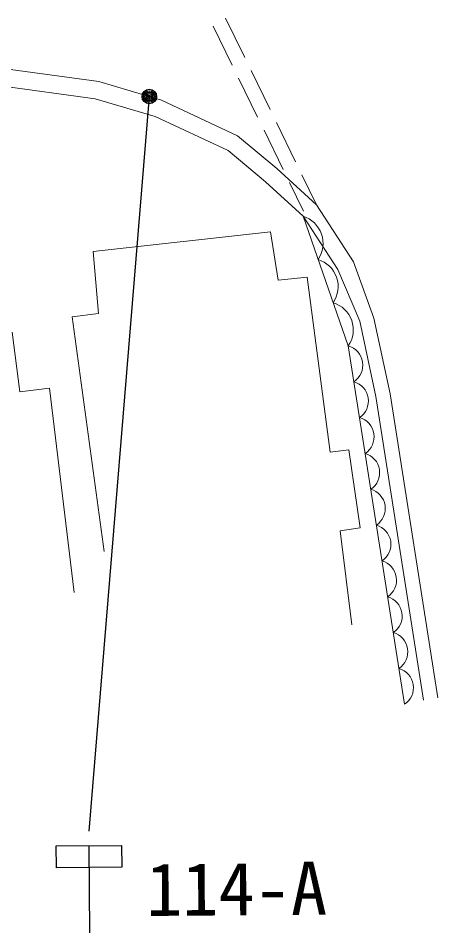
# Model space of a CAD drawing. Units: millimetres, scale not verified. Extents: x 40000 to 680000, y 20000 to 380000.
# Drawn here: x 401579 to 416028, y 245534 to 277083 of the extents above; entities that cross this region are included whole.
import ezdxf
from ezdxf.enums import TextEntityAlignment as Align

# ---------------------------------------------------------------- set-up
doc = ezdxf.new("R2010")
doc.units = ezdxf.units.MM
doc.header["$LTSCALE"] = 1000
doc.header["$PDMODE"] = 32
doc.header["$PDSIZE"] = 500
doc.layers.add('M-STR-STRC', color=7, linetype='Continuous', lineweight=25)
doc.layers.add('M-WORK', color=1, linetype='Continuous', lineweight=13)
doc.styles.add('ＭＳ ゴシック', font='')
doc.styles.get('ＭＳ ゴシック').set_extended_font_data('MS Gothic')

msp = doc.modelspace()

# ---------------------------------------------------------------- linework, layer by layer
at = {"layer": 'M-STR-STRC'}
for p, q in [((406093, 274384), (404007, 249034)), ((402886, 248526), (405136, 248543)), ((402892, 247776), (402886, 248526)), ((404011, 248534), (404033, 245534)), ((405136, 248543), (405142, 247793)), ((405142, 247793), (402892, 247776))]:
    msp.add_line(p, q, dxfattribs=at)
for radius in [250, 200, 150, 100, 50, 20]:
    msp.add_circle((406093, 274384), radius, dxfattribs=at)
msp.add_point((406093, 274384), dxfattribs=at)
at = {"layer": 'M-WORK'}
for p, q in [((408722, 277083), (409378, 275734)), ((408296, 276816), (408952, 275466)), ((400595, 275413), (404356, 274898)), ((409596, 275284), (410252, 273935)), ((400514, 274818), (404230, 274309)), ((404356, 274898), (406508, 274262)), ((409170, 275017), (409825, 273667)), ((404230, 274309), (406294, 273700)), ((406508, 274262), (409136, 273027)), ((406294, 273700), (408811, 272517)), ((410044, 273218), (410699, 271868)), ((410470, 273485), (411125, 272136)), ((409136, 273027), (410491, 271898)), ((408811, 272517), (410095, 271446)), ((410491, 271898), (411850, 270642)), ((411344, 271686), (411850, 270642)), ((410095, 271446), (411388, 270252)), ((410918, 271419), (411401, 270424)), ((411850, 270642), (413125, 268682)), ((411388, 270252), (412584, 268412)), ((404155, 269036), (410269, 269714)), ((410269, 269714), (410536, 268046)), ((404341, 266895), (404155, 269036)), ((413125, 268682), (413830, 266740)), ((412584, 268412), (413341, 266636)), ((410536, 268046), (411527, 268147)), ((411527, 268147), (412320, 262111)), ((403437, 266777), (404341, 266895)), ((404540, 258686), (403437, 266777)), ((413341, 266636), (413898, 264035)), ((413830, 266740), (414390, 264126)), ((401370, 266256), (401635, 264197)), ((401635, 264197), (402658, 264324)), ((402658, 264324), (403507, 257273)), ((414390, 264126), (416028, 253637)), ((413898, 264035), (415534, 253560)), ((412320, 262111), (412963, 262189)), ((412963, 262189), (413358, 259498)), ((413358, 259498), (412671, 259398)), ((412671, 259398), (413066, 256151))]:
    msp.add_line(p, q, dxfattribs=at)
msp.add_lwpolyline([(414886, 253414), (412946, 265779), (411388, 270252)], dxfattribs=at)
for centre, radius, start, end in [((411101, 269316), 979, 325.4622, 72.9386), ((411620, 267825), 979, 325.4622, 72.9386), ((412140, 266334), 979, 325.4622, 72.9386), ((412757, 265116), 690, 303.7431, 74.088), ((412951, 263879), 690, 303.7431, 74.088), ((413145, 262643), 690, 303.7431, 74.088), ((413339, 261406), 690, 303.7431, 74.088), ((413533, 260170), 690, 303.7431, 74.088), ((413727, 258934), 690, 303.7431, 74.088), ((413921, 257697), 690, 303.7431, 74.088), ((414115, 256461), 690, 303.7431, 74.088), ((414309, 255224), 690, 303.7431, 74.088), ((414503, 253988), 690, 303.7431, 74.088)]:
    msp.add_arc(centre, radius, start, end, dxfattribs=at)

# ---------------------------------------------------------------- texts
at = {"layer": 'M-STR-STRC', "style": 'ＭＳ ゴシック'}
msp.add_text('114-A', height=1833, rotation=0.431, dxfattribs=at).set_placement((405980, 247027), align=Align.MIDDLE_LEFT)

doc.saveas('drawing.dxf')
